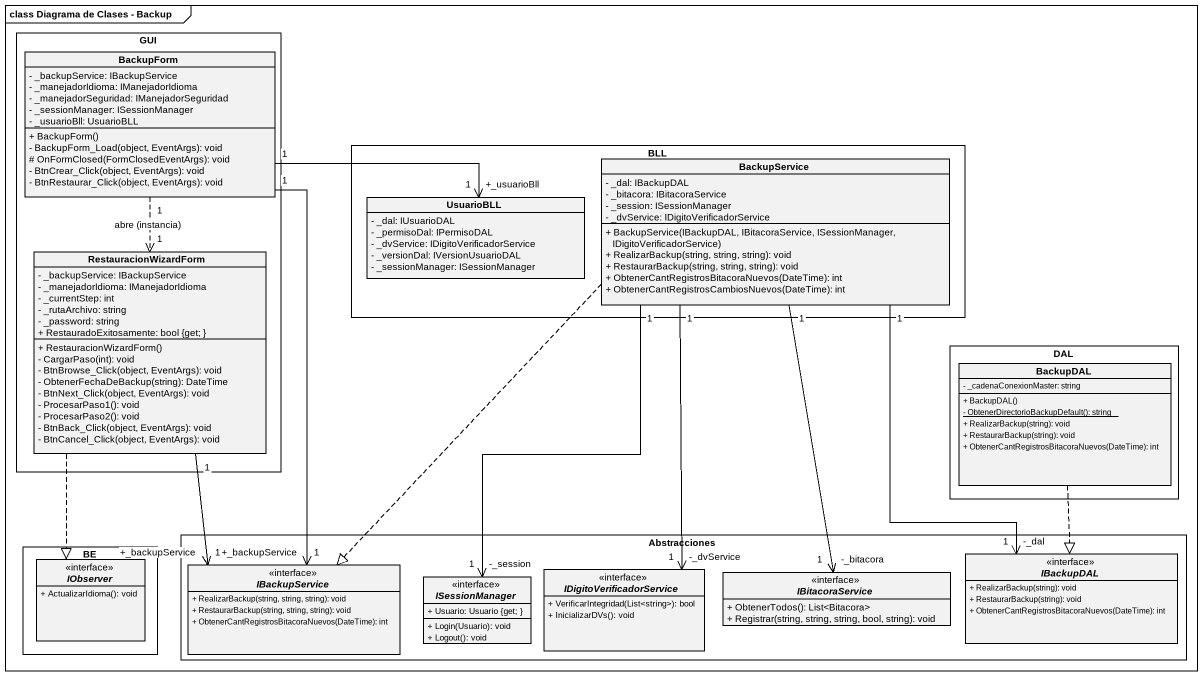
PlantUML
@startuml
mainframe class Diagrama de Clases - Backup
hide circle
hide empty members
skinparam classAttributeIconSize 0
rectangle GUI {
  class BackupForm {
    - _backupService: IBackupService
    - _manejadorIdioma: IManejadorIdioma
    - _manejadorSeguridad: IManejadorSeguridad
    - _sessionManager: ISessionManager
    - _usuarioBll: UsuarioBLL
    + BackupForm()
    - BackupForm_Load(object, EventArgs): void
    # OnFormClosed(FormClosedEventArgs): void
    - BtnCrear_Click(object, EventArgs): void
    - BtnRestaurar_Click(object, EventArgs): void
  }
  class RestauracionWizardForm {
    - _backupService: IBackupService
    - _manejadorIdioma: IManejadorIdioma
    - _currentStep: int
    - _rutaArchivo: string
    - _password: string
    + RestauradoExitosamente: bool {get; }
    + RestauracionWizardForm()
    - CargarPaso(int): void
    - BtnBrowse_Click(object, EventArgs): void
    - ObtenerFechaDeBackup(string): DateTime
    - BtnNext_Click(object, EventArgs): void
    - ProcesarPaso1(): void
    - ProcesarPaso2(): void
    - BtnBack_Click(object, EventArgs): void
    - BtnCancel_Click(object, EventArgs): void
  }
}
rectangle BLL {
  class BackupService {
    - _dal: IBackupDAL
    - _bitacora: IBitacoraService
    - _session: ISessionManager
    - _dvService: IDigitoVerificadorService
    + BackupService(IBackupDAL, IBitacoraService, ISessionManager, IDigitoVerificadorService)
    + RealizarBackup(string, string, string): void
    + RestaurarBackup(string, string, string): void
    + ObtenerCantRegistrosBitacoraNuevos(DateTime): int
    + ObtenerCantRegistrosCambiosNuevos(DateTime): int
  }
  class UsuarioBLL {
    - _dal: IUsuarioDAL
    - _permisoDal: IPermisoDAL
    - _dvService: IDigitoVerificadorService
    - _versionDal: IVersionUsuarioDAL
    - _sessionManager: ISessionManager
  }
}
rectangle DAL {
  class BackupDAL {
    - _cadenaConexionMaster: string
    + BackupDAL()
    {static} - ObtenerDirectorioBackupDefault(): string
    + RealizarBackup(string): void
    + RestaurarBackup(string): void
    + ObtenerCantRegistrosBitacoraNuevos(DateTime): int
  }
}
rectangle BE {
  interface IObserver {
    + ActualizarIdioma(): void
  }
}
rectangle Abstracciones {
  interface IBackupDAL {
    + RealizarBackup(string): void
    + RestaurarBackup(string): void
    + ObtenerCantRegistrosBitacoraNuevos(DateTime): int
  }
  interface IBackupService {
    + RealizarBackup(string, string, string): void
    + RestaurarBackup(string, string, string): void
    + ObtenerCantRegistrosBitacoraNuevos(DateTime): int
  }
  interface ISessionManager {
    + Usuario: Usuario {get; }
    + Login(Usuario): void
    + Logout(): void
  }
  interface IDigitoVerificadorService {
    + VerificarIntegridad(List<string>): bool
    + InicializarDVs(): void
  }
  interface IBitacoraService {
    + ObtenerTodos(): List<Bitacora>
    + Registrar(string, string, string, bool, string): void
  }
}
BackupForm "1" -right-> "+_usuarioBll\n1" UsuarioBLL
BackupForm "1" ..> "1" RestauracionWizardForm : abre (instancia)
BackupForm "1" --> "+_backupService\n1" IBackupService
BackupService "1" --> "-_dal\n1" IBackupDAL
BackupService ..|> IBackupService
BackupService "1" --> "-_session\n1" ISessionManager
BackupService "1" --> "-_dvService\n1" IDigitoVerificadorService
BackupService "1" --> "-_bitacora\n1" IBitacoraService
RestauracionWizardForm ..|> IObserver
RestauracionWizardForm "1" --> "+_backupService\n1" IBackupService
BackupDAL ..|> IBackupDAL
@enduml
